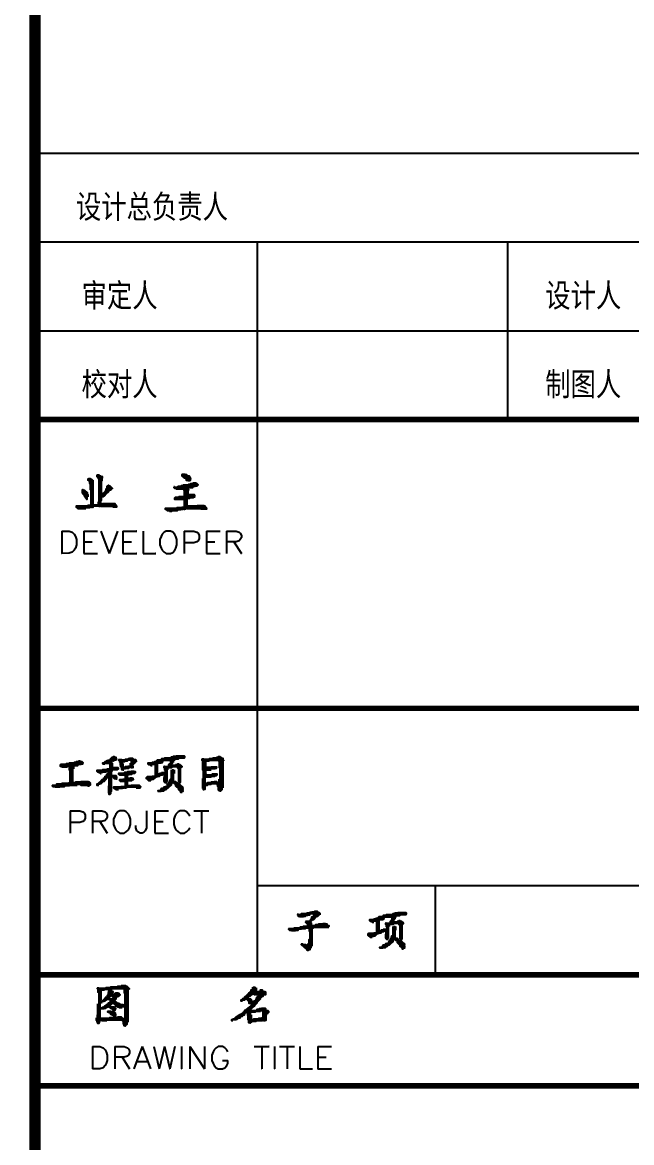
# Model space of a CAD drawing. Header units: inches. Extents: x -10386 to 73614, y -7144 to 52256.
# Drawn here: x 63501 to 68982, y 2945 to 13034 of the extents above; entities that cross this region are included whole.
import ezdxf

# ---------------------------------------------------------------- set-up
doc = ezdxf.new("R2010")
doc.units = ezdxf.units.IN
doc.header["$MEASUREMENT"] = 0
doc.layers.add('TITLE_BLOCK_A1$0$TITLE', color=7, linetype='Continuous')
doc.layers.add('Viewpoint', color=8, linetype='Continuous', plot=False)
doc.styles.add('TITLE_BLOCK_A1$0$CHINESE(TITLE)', font='sa-rs.shx', dxfattribs={"bigfont": 'sa-hz.shx'})

msp = doc.modelspace()

# ---------------------------------------------------------------- linework, layer by layer
at = {"layer": 'TITLE_BLOCK_A1$0$TITLE'}
for p, q in [((63614.1, 11856.5), (72114.1, 11856.5)), ((63614.1, 11856.5), (72114.1, 11856.5)), ((63614.1, 11056.5), (72114.1, 11056.5)), ((63614.1, 11056.5), (72114.1, 11056.5)), ((65614.1, 11056.5), (65614.1, 9456.5)), ((67864.1, 11056.5), (67864.1, 9456.5)), ((63614.1, 10256.5), (72114.1, 10256.5)), ((65614.1, 9456.5), (65614.1, 4456.5)), ((63854, 8451.7), (63853.9, 8252)), ((63854, 8451.7), (63920.1, 8451.9)), ((63920.1, 8451.9), (63949.1, 8442.1)), ((63949.1, 8442.1), (63967.8, 8423.4)), ((63967.8, 8423.4), (63977.1, 8404.3)), ((63977.1, 8404.3), (63986.7, 8375.9)), ((63986.7, 8375.9), (63987, 8327.9)), ((64053.7, 8451.6), (64053.6, 8251.9)), ((64053.7, 8451.6), (64177.2, 8451.7)), ((64177.2, 8451.7), (64176.6, 8451.7)), ((64205.9, 8451.9), (64282, 8252.1)), ((64357.6, 8451.6), (64282, 8252.1)), ((64405.6, 8451.9), (64529.2, 8452)), ((64405.6, 8451.9), (64405.6, 8251.6)), ((64529.2, 8452), (64528.5, 8451.9)), ((64586, 8451.8), (64585.9, 8251.5)), ((64747.8, 8403.8), (64738.1, 8375.4)), ((64738.1, 8375.4), (64738.3, 8328)), ((64757.2, 8423.4), (64747.8, 8403.8)), ((64776.6, 8442.1), (64757.2, 8423.4)), ((64795.6, 8451.5), (64776.6, 8442.1)), ((64795.6, 8451.5), (64795, 8451.4)), ((64833.7, 8452), (64795.6, 8451.5)), ((64852.7, 8442), (64833.7, 8452)), ((64871.4, 8423.2), (64852.7, 8442)), ((64880.7, 8404.2), (64871.4, 8423.2)), ((64890.3, 8375.8), (64880.7, 8404.2)), ((64890.6, 8327.7), (64890.3, 8375.8)), ((64957.3, 8451.5), (64957.2, 8251.8)), ((64957.3, 8451.5), (65042.8, 8451.6)), ((65042.8, 8451.6), (65071.1, 8441.9)), ((65071.1, 8441.9), (65080.8, 8432.8)), ((65080.8, 8432.8), (65090.1, 8413.8)), ((65090.4, 8385.1), (65081, 8366)), ((65090.1, 8413.8), (65090.4, 8385.1)), ((65157, 8451.4), (65156.9, 8251.7)), ((65157, 8451.4), (65280.5, 8451.5)), ((65280.5, 8451.5), (65279.9, 8451.4)), ((65337.3, 8451.3), (65337.2, 8251.7)), ((65337.3, 8451.3), (65423.4, 8451.5)), ((65423.4, 8451.5), (65451.8, 8441.8)), ((65461.3, 8375.3), (65451.6, 8365.6)), ((65451.8, 8441.8), (65461.4, 8432.7)), ((65470.7, 8394.3), (65461.3, 8375.3)), ((65461.4, 8432.7), (65470.8, 8413.7)), ((65470.8, 8413.7), (65470.7, 8394.3)), ((63967.8, 8280.5), (63949.1, 8261.2)), ((63977.2, 8299.5), (63967.8, 8280.5)), ((63987, 8327.9), (63977.2, 8299.5)), ((64053.5, 8356.8), (64129.6, 8356.6)), ((64129.6, 8356.6), (64129, 8356.6)), ((64405.4, 8356.4), (64481.6, 8356.3)), ((64481.6, 8356.3), (64481, 8356.2)), ((64738.3, 8328), (64747.9, 8299.6)), ((64747.9, 8299.6), (64757.2, 8280.5)), ((64757.2, 8280.5), (64776.6, 8261.2)), ((64852.7, 8261), (64871.4, 8280.3)), ((64871.4, 8280.3), (64880.8, 8299.3)), ((64880.8, 8299.3), (64890.6, 8327.7)), ((64957.4, 8347.2), (64956.7, 8347.2)), ((65042.9, 8346.8), (64957.4, 8347.2)), ((65071.3, 8356.4), (65042.9, 8346.8)), ((65081, 8366), (65071.3, 8356.4)), ((65156.8, 8356.5), (65232.9, 8356.4)), ((65232.9, 8356.4), (65232.3, 8356.4)), ((65337.7, 8356.5), (65337.1, 8356.5)), ((65423.2, 8356.7), (65337.7, 8356.5)), ((65403.9, 8356.7), (65470.8, 8251.4)), ((65451.6, 8365.6), (65423.2, 8356.7)), ((63853.9, 8252), (63853.3, 8252)), ((63853.9, 8252), (63853.3, 8252)), ((63920, 8252.2), (63853.9, 8252)), ((63949.1, 8261.2), (63920, 8252.2)), ((64053.6, 8251.9), (64053, 8251.9)), ((64053.6, 8251.9), (64177.2, 8252)), ((64177.2, 8252), (64176.5, 8252)), ((64282, 8252.1), (64281.4, 8252.1)), ((64282, 8252.1), (64281.4, 8252.1)), ((64405.6, 8251.6), (64404.9, 8251.5)), ((64405.6, 8251.6), (64529.1, 8251.6)), ((64529.1, 8251.6), (64528.5, 8251.6)), ((64585.9, 8251.5), (64700.1, 8251.9)), ((64700.1, 8251.9), (64699.5, 8251.9)), ((64776.6, 8261.2), (64795.6, 8251.8)), ((64795.6, 8251.8), (64833.6, 8251.7)), ((64833.6, 8251.7), (64852.7, 8261)), ((64957.2, 8251.8), (64956.6, 8251.7)), ((65156.9, 8251.7), (65156.3, 8251.7)), ((65156.9, 8251.7), (65280.4, 8251.8)), ((65280.4, 8251.8), (65279.8, 8251.8)), ((65337.2, 8251.7), (65336.6, 8251.6)), ((65470.8, 8251.4), (65470.2, 8251.4)), ((63931.2, 5933), (63931.2, 5733.1)), ((63931.2, 5933), (64016.8, 5933)), ((64016.8, 5933), (64045.4, 5923.5)), ((64045.4, 5923.5), (64055, 5914)), ((64055, 5914), (64064.4, 5894.9)), ((64064.4, 5866.3), (64055, 5847.3)), ((64064.4, 5894.9), (64064.4, 5866.3)), ((64131, 5933), (64216.6, 5933)), ((64131, 5933), (64131, 5733.1)), ((64216.6, 5933), (64245.2, 5923.5)), ((64245.2, 5923.5), (64254.6, 5914)), ((64254.6, 5856.9), (64245.2, 5847.3)), ((64254.6, 5914), (64264.2, 5894.9)), ((64264.2, 5875.9), (64254.6, 5856.9)), ((64264.2, 5894.9), (64264.2, 5875.9)), ((64330.8, 5885.4), (64321.2, 5856.9)), ((64321.2, 5856.9), (64321.2, 5809.3)), ((64340.2, 5904.4), (64330.8, 5885.4)), ((64359.3, 5923.5), (64340.2, 5904.4)), ((64378.3, 5933), (64359.3, 5923.5)), ((64378.3, 5933), (64378.1, 5933)), ((64416.4, 5933), (64378.3, 5933)), ((64435.4, 5923.5), (64416.4, 5933)), ((64454.4, 5904.4), (64435.4, 5923.5)), ((64463.9, 5885.4), (64454.4, 5904.4)), ((64473.4, 5856.9), (64463.9, 5885.4)), ((64473.4, 5809.3), (64473.4, 5856.9)), ((64616.1, 5933), (64616.1, 5780.7)), ((64692.2, 5933), (64815.9, 5933)), ((64692.2, 5933), (64692.2, 5733.1)), ((64815.9, 5933), (64815.7, 5933)), ((64872.9, 5885.4), (64863.5, 5856.9)), ((64863.5, 5856.9), (64863.5, 5809.3)), ((64882.5, 5904.4), (64872.9, 5885.4)), ((64901.5, 5923.5), (64882.5, 5904.4)), ((64920.5, 5933), (64901.5, 5923.5)), ((64958.5, 5933), (64920.5, 5933)), ((64977.5, 5923.5), (64958.5, 5933)), ((64996.5, 5904.4), (64977.5, 5923.5)), ((65006.1, 5885.4), (64996.5, 5904.4)), ((65044.1, 5933), (65177.3, 5933)), ((65110.7, 5933), (65110.7, 5733.1)), ((65177.3, 5933), (65177.2, 5933)), ((63931.2, 5828.3), (63931.1, 5828.3)), ((64016.8, 5828.3), (63931.2, 5828.3)), ((64045.4, 5837.8), (64016.8, 5828.3)), ((64055, 5847.3), (64045.4, 5837.8)), ((64131, 5837.8), (64130.9, 5837.8)), ((64216.6, 5837.8), (64131, 5837.8)), ((64197.6, 5837.8), (64264.2, 5733.1)), ((64245.2, 5847.3), (64216.6, 5837.8)), ((64321.2, 5809.3), (64330.8, 5780.7)), ((64330.8, 5780.7), (64340.2, 5761.5)), ((64340.2, 5761.5), (64359.3, 5742.5)), ((64435.4, 5742.5), (64454.4, 5761.5)), ((64454.4, 5761.5), (64463.9, 5780.7)), ((64463.9, 5780.7), (64473.4, 5809.3)), ((64521, 5799.7), (64520.9, 5799.7)), ((64521, 5780.7), (64521, 5799.7)), ((64530.5, 5752.1), (64521, 5780.7)), ((64540, 5742.5), (64530.5, 5752.1)), ((64606.6, 5752.1), (64597.1, 5742.5)), ((64616.1, 5780.7), (64606.6, 5752.1)), ((64692.2, 5837.8), (64768.3, 5837.8)), ((64768.3, 5837.8), (64768.1, 5837.8)), ((64863.5, 5809.3), (64872.9, 5780.7)), ((64872.9, 5780.7), (64882.5, 5761.5)), ((64882.5, 5761.5), (64901.5, 5742.5)), ((64977.5, 5742.5), (64996.5, 5761.5)), ((64996.5, 5761.5), (65006.1, 5780.7)), ((65006.1, 5780.7), (65006, 5780.7)), ((63931.2, 5733.1), (63931.1, 5733.1)), ((64131, 5733.1), (64130.9, 5733.1)), ((64264.2, 5733.1), (64264.1, 5733.1)), ((64359.3, 5742.5), (64378.3, 5733.1)), ((64378.3, 5733.1), (64416.4, 5733.1)), ((64416.4, 5733.1), (64435.4, 5742.5)), ((64559, 5733.1), (64540, 5742.5)), ((64578.1, 5733.1), (64559, 5733.1)), ((64597.1, 5742.5), (64578.1, 5733.1)), ((64692.2, 5733.1), (64692.1, 5733.1)), ((64692.2, 5733.1), (64815.9, 5733.1)), ((64815.9, 5733.1), (64815.7, 5733.1)), ((64901.5, 5742.5), (64920.5, 5733.1)), ((64920.5, 5733.1), (64958.5, 5733.1)), ((64958.5, 5733.1), (64977.5, 5742.5)), ((65110.7, 5733.1), (65110.6, 5733.1)), ((72114.1, 5256.5), (65614.1, 5256.5)), ((67214.1, 5256.5), (67214.1, 4456.5)), ((64131.8, 3809.9), (64198.5, 3809.9)), ((64131.8, 3809.9), (64131.8, 3609.7)), ((64198.5, 3809.9), (64226.6, 3799.9)), ((64226.6, 3799.9), (64245.9, 3781.2)), ((64245.9, 3781.2), (64255.3, 3761.9)), ((64255.3, 3761.9), (64264.7, 3733.2)), ((64264.7, 3733.2), (64264.7, 3685.8)), ((64331.4, 3809.9), (64416.8, 3809.9)), ((64331.4, 3809.9), (64331.4, 3609.7)), ((64416.8, 3809.9), (64445.5, 3799.9)), ((64445.5, 3799.9), (64454.9, 3790.6)), ((64454.9, 3733.2), (64445.5, 3723.8)), ((64454.9, 3790.6), (64464.9, 3771.2)), ((64464.9, 3752.5), (64454.9, 3733.2)), ((64464.9, 3771.2), (64464.9, 3752.5)), ((64578.4, 3809.9), (64502.9, 3609.7)), ((64578.4, 3809.9), (64654.5, 3609.7)), ((64683.2, 3809.9), (64730.6, 3609.7)), ((64778.6, 3809.9), (64730.6, 3609.7)), ((64778.6, 3809.9), (64826, 3609.7)), ((64873.4, 3809.9), (64826, 3609.7)), ((64930.8, 3809.9), (64930.8, 3609.7)), ((65006.9, 3809.9), (65139.8, 3609.7)), ((65006.9, 3809.9), (65006.9, 3609.7)), ((65139.8, 3809.9), (65139.8, 3609.7)), ((65215.8, 3761.9), (65206.5, 3733.2)), ((65206.5, 3733.2), (65206.5, 3685.8)), ((65225.2, 3781.2), (65215.8, 3761.9)), ((65244.5, 3799.9), (65225.2, 3781.2)), ((65263.3, 3809.9), (65244.5, 3799.9)), ((65301.3, 3809.9), (65263.3, 3809.9)), ((65320.6, 3799.9), (65301.3, 3809.9)), ((65339.3, 3781.2), (65320.6, 3799.9)), ((65349.3, 3761.9), (65339.3, 3781.2)), ((65587, 3809.9), (65719.8, 3809.9)), ((65653.7, 3809.9), (65653.7, 3609.7)), ((65719.8, 3809.9), (65719.2, 3809.9)), ((65767.9, 3809.9), (65767.9, 3609.7)), ((65815.3, 3809.9), (65948.1, 3809.9)), ((65882, 3809.9), (65882, 3609.7)), ((65948.1, 3809.9), (65947.5, 3809.9)), ((65996.1, 3809.9), (65996.1, 3609.7)), ((66157.7, 3809.9), (66281.2, 3809.9)), ((66157.7, 3809.9), (66157.7, 3609.7)), ((66281.2, 3809.9), (66280.6, 3809.9)), ((64245.9, 3638.4), (64226.6, 3619)), ((64255.3, 3657.1), (64245.9, 3638.4)), ((64264.7, 3685.8), (64255.3, 3657.1)), ((64331.4, 3714.5), (64330.8, 3714.5)), ((64416.8, 3714.5), (64331.4, 3714.5)), ((64398.1, 3714.5), (64464.9, 3609.7)), ((64445.5, 3723.8), (64416.8, 3714.5)), ((64531, 3676.4), (64626.4, 3676.4)), ((64626.4, 3676.4), (64625.8, 3676.4)), ((65206.5, 3685.8), (65215.8, 3657.1)), ((65215.8, 3657.1), (65225.2, 3638.4)), ((65225.2, 3638.4), (65244.5, 3619)), ((65301.3, 3685.8), (65349.3, 3685.8)), ((65320.6, 3619), (65339.3, 3638.4)), ((65339.3, 3638.4), (65349.3, 3657.1)), ((65349.3, 3685.8), (65348.7, 3685.8)), ((65349.3, 3685.8), (65348.7, 3685.8)), ((65349.3, 3657.1), (65349.3, 3685.8)), ((66157.7, 3714.5), (66233.8, 3714.5)), ((66233.8, 3714.5), (66233.2, 3714.5)), ((64131.8, 3609.7), (64131.2, 3609.7)), ((64131.8, 3609.7), (64131.2, 3609.7)), ((64198.5, 3609.7), (64131.8, 3609.7)), ((64226.6, 3619), (64198.5, 3609.7)), ((64331.4, 3609.7), (64330.8, 3609.7)), ((64464.9, 3609.7), (64464.3, 3609.7)), ((64502.9, 3609.7), (64502.3, 3609.7)), ((64654.5, 3609.7), (64653.9, 3609.7)), ((64730.6, 3609.7), (64730, 3609.7)), ((64730.6, 3609.7), (64730, 3609.7)), ((64826, 3609.7), (64825.4, 3609.7)), ((64826, 3609.7), (64825.4, 3609.7)), ((64930.8, 3609.7), (64930.2, 3609.7)), ((65006.9, 3609.7), (65006.3, 3609.7)), ((65139.8, 3609.7), (65139.1, 3609.7)), ((65139.8, 3609.7), (65139.1, 3609.7)), ((65244.5, 3619), (65263.3, 3609.7)), ((65263.3, 3609.7), (65301.3, 3609.7)), ((65301.3, 3609.7), (65320.6, 3619)), ((65653.7, 3609.7), (65653.1, 3609.7)), ((65767.9, 3609.7), (65767.2, 3609.7)), ((65882, 3609.7), (65881.4, 3609.7)), ((65996.1, 3609.7), (66110.3, 3609.7)), ((66110.3, 3609.7), (66109.7, 3609.7)), ((66157.7, 3609.7), (66157.1, 3609.7)), ((66157.7, 3609.7), (66281.2, 3609.7)), ((66281.2, 3609.7), (66280.6, 3609.7))]:
    msp.add_line(p, q, dxfattribs=at)
for points, const_width in [([(63614.1, 50656.5), (63614.1, -5543.5)], 100), ([(63614.1, 9456.5), (72114.1, 9456.5)], 50), ([(63614.1, 9456.5), (72114.1, 9456.5)], 50), ([(63614.1, 9456.5), (72114.1, 9456.5)], 50), ([(63614.1, 9456.5), (72114.1, 9456.5)], 50), ([(72114.1, 6856.5), (63614.1, 6856.5)], 50), ([(63614.1, 4456.5), (72114.1, 4456.5)], 50), ([(63614.1, 3456.5), (72114.1, 3456.5)], 50)]:
    msp.add_lwpolyline(points, dxfattribs=dict(at, const_width=const_width))
for points in [[(64090.8, 8925.2), (64090.8, 8912.1), (64097.3, 8905.5), (64097.3, 8925.2), (64103.9, 8925.2), (64103.9, 8885.8), (64110.4, 8879.2), (64110.4, 8925.2), (64110.4, 8826.7), (64117, 8820.2), (64117, 8918.6), (64117, 8820.2), (64117, 8721.7), (64117, 8669.2), (64123.6, 8669.2), (64123.6, 8767.7), (64123.6, 8866.1), (64123.6, 8918.6), (64130.1, 8912.1), (64130.1, 8813.6), (64130.1, 8715.2), (64130.1, 8669.2), (64136.7, 8669.2), (64136.7, 8767.7), (64136.7, 8866.1), (64136.7, 8912.1)], [(64169.5, 8958), (64169.5, 8944.9), (64176.1, 8938.3), (64176.1, 8958), (64182.6, 8958), (64182.6, 8925.2), (64189.2, 8918.6), (64189.2, 8958), (64189.2, 8859.6), (64189.2, 8761.1), (64189.2, 8675.8), (64195.8, 8675.8), (64195.8, 8774.2), (64195.8, 8872.7), (64195.8, 8951.4), (64202.3, 8951.4), (64202.3, 8853), (64202.3, 8754.6), (64202.3, 8675.8), (64208.9, 8675.8), (64307.3, 8675.8), (64346.7, 8675.8), (64346.7, 8669.2), (64313.9, 8669.2)], [(64208.9, 8951.4), (64208.9, 8853), (64208.9, 8754.6), (64208.9, 8728.3), (64208.9, 8754.6), (64215.4, 8754.6)], [(64215.4, 8951.4), (64215.4, 8905.5), (64215.4, 8931.7), (64222, 8931.7), (64222, 8944.9)], [(65033.6, 8885.8), (65059.9, 8885.8), (65066.4, 8879.2), (65073, 8879.2), (65013.9, 8879.2), (65007.4, 8872.7), (64994.2, 8872.7), (65079.5, 8872.7), (65079.5, 8866.1), (64981.1, 8866.1), (64948.3, 8866.1), (64941.7, 8859.6), (64928.6, 8859.6), (65027, 8859.6), (65073, 8859.6), (65053.3, 8859.6), (65053.3, 8853), (64954.9, 8853), (64902.4, 8853), (64895.8, 8846.4), (64863, 8846.4), (64961.4, 8846.4), (65033.6, 8846.4), (64981.1, 8846.4), (64981.1, 8839.9), (64882.7, 8839.9), (64869.5, 8839.9), (64882.7, 8839.9), (64882.7, 8833.3), (64981.1, 8833.3), (64987.7, 8833.3), (64994.2, 8826.7), (64994.2, 8820.2), (64987.7, 8813.6), (64987.7, 8826.7), (64987.7, 8748), (64994.2, 8748), (65007.4, 8748), (65000.8, 8754.6), (64994.2, 8754.6), (65040.2, 8754.6), (65033.6, 8761.1), (65053.3, 8761.1), (64954.9, 8761.1), (64908.9, 8761.1), (64902.4, 8754.6), (64876.1, 8754.6), (64974.5, 8754.6), (64981.1, 8754.6), (64981.1, 8748), (64882.7, 8748), (64869.5, 8748), (64869.5, 8741.4), (64968, 8741.4), (64981.1, 8741.4), (64981.1, 8734.9), (64981.1, 8656.1), (64987.7, 8656.1), (65086.1, 8656.1), (65158.3, 8656.1), (65158.3, 8649.6), (65105.8, 8649.6)], [(64935.2, 8964.6), (64961.4, 8964.6), (64968, 8958), (64981.1, 8958), (64935.2, 8958), (64935.2, 8951.4), (65000.8, 8951.4), (65007.4, 8944.9), (64948.3, 8944.9), (64948.3, 8938.3), (65007.4, 8938.3), (65013.9, 8931.7), (64954.9, 8931.7), (64968, 8931.7), (64968, 8925.2), (65013.9, 8925.2), (65013.9, 8918.6), (64974.5, 8918.6), (64974.5, 8912.1), (65013.9, 8912.1), (65007.4, 8905.5), (64987.7, 8905.5)], [(64038.3, 8826.7), (64038.3, 8800.5), (64044.8, 8793.9), (64044.8, 8787.4), (64044.8, 8826.7), (64051.4, 8820.2), (64051.4, 8780.8), (64057.9, 8774.2), (64057.9, 8767.7), (64057.9, 8820.2), (64064.5, 8813.6), (64064.5, 8754.6), (64071.1, 8748), (64071.1, 8807.1), (64077.6, 8807.1), (64077.6, 8741.4), (64084.2, 8741.4), (64084.2, 8800.5), (64084.2, 8780.8), (64090.8, 8780.8), (64090.8, 8761.1)], [(64222, 8780.8), (64222, 8761.1), (64215.4, 8761.1), (64215.4, 8774.2)], [(64248.3, 8820.2), (64248.3, 8780.8), (64241.7, 8774.2), (64241.7, 8807.1), (64235.1, 8800.5), (64228.6, 8793.9), (64228.6, 8761.1), (64235.1, 8767.7), (64235.1, 8793.9)], [(64261.4, 8859.6), (64261.4, 8793.9), (64254.8, 8787.4), (64254.8, 8833.3), (64248.3, 8826.7)], [(64267.9, 8866.1), (64267.9, 8800.5), (64274.5, 8807.1), (64274.5, 8866.1), (64281.1, 8859.6), (64281.1, 8813.6), (64287.6, 8820.2), (64287.6, 8859.6), (64294.2, 8853), (64294.2, 8820.2), (64300.8, 8826.7), (64300.8, 8846.4), (64307.3, 8839.9), (64307.3, 8833.3)], [(64863, 8853), (64869.5, 8853)], [(64948.3, 8826.7), (64954.9, 8826.7), (64954.9, 8728.3), (64954.9, 8649.6), (64961.4, 8649.6), (64961.4, 8748), (64961.4, 8826.7), (64968, 8826.7), (64968, 8728.3), (64968, 8649.6), (64974.5, 8656.1), (64974.5, 8754.6), (64974.5, 8826.7), (64981.1, 8826.7), (64981.1, 8767.7)], [(64994.2, 8780.8), (65046.7, 8780.8), (65053.3, 8774.2), (64994.2, 8774.2), (64994.2, 8767.7), (65053.3, 8767.7)], [(64182.6, 8715.2), (64182.6, 8675.8), (64176.1, 8675.8), (64077.6, 8675.8), (63985.8, 8675.8), (63985.8, 8669.2), (64084.2, 8669.2), (64110.4, 8669.2), (64103.9, 8662.7), (64005.4, 8662.7), (63992.3, 8662.7), (63998.9, 8656.1), (64071.1, 8656.1)], [(64222, 8702.1), (64320.4, 8702.1), (64333.6, 8702.1), (64333.6, 8695.5), (64235.1, 8695.5), (64208.9, 8695.5), (64208.9, 8688.9), (64307.3, 8688.9), (64340.1, 8688.9), (64346.7, 8682.4), (64248.3, 8682.4), (64149.8, 8682.4), (64090.8, 8682.4), (64143.3, 8682.4), (64143.3, 8688.9), (64176.1, 8688.9)], [(65073, 8682.4), (65132, 8682.4), (65138.6, 8675.8), (65145.2, 8675.8), (65046.7, 8675.8), (64987.7, 8675.8), (64987.7, 8669.2), (65086.1, 8669.2), (65151.7, 8669.2), (65158.3, 8662.7), (65059.9, 8662.7), (64961.4, 8662.7), (64889.2, 8662.7), (64882.7, 8656.1), (64948.3, 8656.1), (64849.9, 8656.1), (64784.2, 8656.1), (64784.2, 8649.6), (64882.7, 8649.6), (64948.3, 8649.6), (64922, 8649.6), (64922, 8643), (64823.6, 8643), (64797.4, 8643), (64803.9, 8636.4), (64895.8, 8636.4), (64843.3, 8636.4), (64843.3, 8629.9), (64823.6, 8629.9)], [(64935.2, 8669.2), (64948.3, 8669.2)], [(64005.3, 6382.1), (64018.4, 6382.1), (64025, 6375.6), (64038.1, 6375.6), (63985.6, 6375.6), (63979.1, 6369), (63965.9, 6369), (64044.7, 6369), (64044.7, 6362.4), (63946.2, 6362.4), (63920, 6362.4), (63913.4, 6355.9), (63893.7, 6355.9), (63992.2, 6355.9), (64044.7, 6355.9), (64025, 6355.9), (64025, 6349.3), (63926.6, 6349.3), (63847.8, 6349.3), (63841.2, 6342.8), (63939.7, 6342.8), (63998.7, 6342.8), (63946.2, 6342.8), (63946.2, 6336.2), (63847.8, 6336.2), (63841.2, 6336.2), (63854.4, 6336.2), (63854.4, 6329.6), (63906.9, 6329.6)], [(64267.8, 6388.7), (64287.5, 6388.7), (64287.5, 6382.1), (64261.2, 6382.1), (64254.7, 6375.6), (64241.6, 6375.6), (64287.5, 6375.6), (64287.5, 6369), (64235, 6369), (64228.4, 6362.4), (64221.9, 6362.4), (64307.2, 6362.4), (64307.2, 6355.9), (64307.2, 6296.8), (64313.7, 6296.8)], [(64221.9, 6355.9), (64241.6, 6355.9)], [(64280.9, 6355.9), (64287.5, 6355.9), (64287.5, 6257.4), (64287.5, 6159), (64287.5, 6080.3), (64280.9, 6080.3), (64280.9, 6178.7), (64280.9, 6237.8), (64274.4, 6244.3)], [(64307.2, 6414.9), (64300.6, 6408.4), (64300.6, 6106.5), (64294.1, 6099.9), (64294.1, 6086.8), (64294.1, 6401.8), (64287.5, 6395.3)], [(64294.1, 6355.9), (64300.6, 6355.9)], [(64307.2, 6408.4), (64307.2, 6382.1)], [(64313.7, 6421.5), (64313.7, 6382.1), (64320.3, 6382.1), (64320.3, 6421.5), (64326.9, 6421.5), (64326.9, 6388.7), (64333.4, 6388.7), (64333.4, 6414.9), (64340, 6414.9), (64340, 6388.7), (64346.6, 6395.3), (64346.6, 6408.4)], [(64464.7, 6408.4), (64490.9, 6408.4), (64497.5, 6401.8), (64451.6, 6401.8), (64445, 6395.3), (64425.3, 6395.3), (64517.2, 6395.3), (64523.7, 6388.7), (64425.3, 6388.7), (64366.2, 6388.7), (64372.8, 6382.1), (64445, 6382.1), (64418.7, 6382.1), (64418.7, 6375.6), (64372.8, 6375.6), (64379.4, 6369), (64379.4, 6349.3), (64385.9, 6342.8), (64385.9, 6329.6), (64385.9, 6395.3), (64392.5, 6395.3), (64392.5, 6309.9), (64399.1, 6303.4), (64399.1, 6369), (64399.1, 6355.9), (64405.6, 6355.9), (64405.6, 6303.4), (64412.2, 6303.4)], [(64366.2, 6395.3), (64379.4, 6395.3)], [(64471.2, 6362.4), (64471.2, 6323.1), (64464.7, 6323.1), (64412.2, 6323.1), (64412.2, 6316.5), (64458.1, 6316.5), (64425.3, 6316.5), (64425.3, 6309.9), (64412.2, 6309.9)], [(64477.8, 6382.1), (64477.8, 6323.1), (64484.4, 6323.1), (64484.4, 6382.1), (64490.9, 6382.1), (64490.9, 6323.1), (64497.5, 6323.1), (64497.5, 6336.2)], [(64497.5, 6382.1), (64497.5, 6349.3), (64504.1, 6355.9), (64504.1, 6382.1), (64510.6, 6382.1), (64510.6, 6362.4), (64517.2, 6369), (64517.2, 6382.1), (64523.7, 6382.1), (64523.7, 6375.6)], [(64720.6, 6382.1), (64760, 6382.1), (64760, 6375.6), (64687.8, 6375.6), (64681.2, 6369), (64668.1, 6369), (64760, 6369), (64746.9, 6369), (64746.9, 6362.4), (64648.4, 6362.4), (64628.7, 6362.4), (64628.7, 6355.9), (64694.4, 6355.9), (64694.4, 6349.3), (64635.3, 6349.3), (64655, 6349.3), (64655, 6342.8), (64668.1, 6342.8)], [(64700.9, 6382.1), (64700.9, 6283.7), (64700.9, 6237.8), (64707.5, 6237.8), (64707.5, 6336.2), (64707.5, 6382.1), (64714.1, 6382.1), (64714.1, 6283.7), (64714.1, 6237.8), (64720.6, 6244.3), (64733.7, 6244.3), (64727.2, 6250.9), (64720.6, 6250.9), (64740.3, 6250.9), (64733.7, 6257.4), (64720.6, 6257.4), (64760, 6257.4), (64753.4, 6264), (64773.1, 6264), (64694.4, 6264), (64694.4, 6257.4)], [(64884.7, 6428.1), (64956.9, 6428.1), (64963.4, 6421.5), (64865, 6421.5), (64858.4, 6421.5), (64851.9, 6414.9), (64838.7, 6414.9), (64937.2, 6414.9), (64963.4, 6414.9), (64956.9, 6408.4), (64858.4, 6408.4), (64779.7, 6408.4), (64773.1, 6401.8), (64753.4, 6401.8), (64851.9, 6401.8), (64904.4, 6401.8), (64865, 6401.8), (64865, 6395.3), (64766.6, 6395.3), (64753.4, 6395.3), (64746.9, 6388.7), (64714.1, 6388.7), (64812.5, 6388.7), (64865, 6388.7), (64865, 6382.1)], [(64825.6, 6362.4), (64825.6, 6323.1), (64819.1, 6323.1), (64819.1, 6349.3), (64819.1, 6336.2), (64812.5, 6336.2), (64812.5, 6323.1), (64805.9, 6323.1)], [(64832.2, 6382.1), (64832.2, 6323.1), (64838.7, 6323.1), (64838.7, 6382.1), (64845.3, 6382.1), (64845.3, 6355.9), (64851.9, 6362.4), (64851.9, 6382.1), (64858.4, 6382.1), (64858.4, 6369)], [(64891.2, 6355.9), (64891.2, 6329.6), (64897.8, 6323.1), (64897.8, 6316.5), (64897.8, 6355.9), (64904.4, 6355.9), (64904.4, 6257.4), (64904.4, 6198.4), (64910.9, 6191.8), (64910.9, 6290.3), (64910.9, 6349.3), (64917.5, 6349.3), (64917.5, 6250.9), (64917.5, 6191.8), (64924.1, 6191.8), (64924.1, 6290.3), (64924.1, 6342.8), (64930.6, 6342.8), (64930.6, 6323.1), (64937.2, 6329.6), (64937.2, 6336.2)], [(65245.6, 6414.9), (65252.2, 6414.9), (65252.2, 6408.4), (65212.8, 6408.4), (65206.2, 6401.8), (65180, 6401.8), (65252.2, 6401.8), (65252.2, 6395.3), (65153.7, 6395.3), (65114.4, 6395.3), (65114.4, 6388.7), (65212.8, 6388.7), (65311.2, 6388.7), (65311.2, 6382.1)], [(65114.4, 6401.8), (65134.1, 6401.8)], [(65120.9, 6382.1), (65120.9, 6303.4), (65127.5, 6296.8), (65127.5, 6382.1), (65127.5, 6283.7), (65127.5, 6185.3), (65127.5, 6126.2), (65134.1, 6126.2), (65134.1, 6224.6), (65134.1, 6323.1), (65134.1, 6382.1), (65140.6, 6382.1), (65140.6, 6283.7), (65140.6, 6185.3), (65140.6, 6126.2), (65140.6, 6165.6), (65147.2, 6165.6), (65166.9, 6165.6), (65160.3, 6172.1), (65147.2, 6172.1), (65199.7, 6172.1), (65193.1, 6178.7), (65147.2, 6178.7), (65245.6, 6178.7), (65271.9, 6178.7), (65271.9, 6172.1), (65271.9, 6113.1), (65265.3, 6119.6), (65265.3, 6185.3), (65271.9, 6191.8), (65271.9, 6185.3), (65271.9, 6218.1)], [(65147.2, 6382.1), (65147.2, 6283.7), (65147.2, 6237.8), (65153.7, 6237.8), (65199.7, 6237.8), (65193.1, 6244.3), (65153.7, 6244.3), (65232.5, 6244.3), (65225.9, 6250.9), (65245.6, 6250.9), (65153.7, 6250.9), (65160.3, 6257.4), (65153.7, 6257.4), (65252.2, 6257.4), (65245.6, 6264), (65252.2, 6264), (65206.2, 6264)], [(65153.7, 6382.1), (65180, 6382.1), (65153.7, 6382.1), (65153.7, 6375.6)], [(65258.7, 6421.5), (65258.7, 6388.7), (65265.3, 6382.1), (65265.3, 6421.5), (65271.9, 6421.5), (65271.9, 6323.1), (65278.4, 6316.5), (65278.4, 6414.9), (65278.4, 6421.5), (65278.4, 6113.1), (65285, 6113.1), (65285, 6414.9), (65291.6, 6408.4), (65291.6, 6309.9), (65291.6, 6211.5), (65291.6, 6119.6), (65298.1, 6126.2), (65298.1, 6224.6), (65298.1, 6323.1), (65298.1, 6408.4), (65304.7, 6408.4), (65304.7, 6309.9), (65304.7, 6211.5), (65304.7, 6139.3)], [(63920, 6329.6), (63920, 6303.4), (63926.6, 6296.8), (63926.6, 6329.6), (63926.6, 6231.2), (63926.6, 6165.6), (63933.1, 6165.6), (63933.1, 6264), (63933.1, 6329.6), (63939.7, 6329.6), (63939.7, 6231.2), (63939.7, 6165.6), (63946.2, 6165.6), (63946.2, 6264), (63946.2, 6329.6), (63952.8, 6329.6), (63952.8, 6231.2), (63952.8, 6198.4)], [(63959.4, 6329.6), (63959.4, 6309.9)], [(64320.3, 6323.1), (64359.7, 6323.1), (64366.2, 6316.5), (64313.7, 6316.5), (64313.7, 6309.9), (64366.2, 6309.9), (64353.1, 6309.9), (64353.1, 6303.4), (64254.7, 6303.4), (64221.9, 6303.4), (64215.3, 6296.8), (64169.4, 6296.8), (64267.8, 6296.8), (64280.9, 6296.8), (64280.9, 6290.3), (64182.5, 6290.3), (64169.4, 6290.3), (64175.9, 6283.7), (64254.7, 6283.7), (64221.9, 6283.7), (64221.9, 6277.1), (64189.1, 6277.1), (64202.2, 6277.1), (64202.2, 6270.6), (64208.7, 6270.6)], [(64267.8, 6277.1), (64267.8, 6231.2), (64261.2, 6231.2), (64261.2, 6264), (64254.7, 6257.4)], [(64261.2, 6309.9), (64280.9, 6309.9)], [(64274.4, 6283.7), (64274.4, 6250.9), (64280.9, 6257.4), (64280.9, 6283.7)], [(64477.8, 6290.3), (64504.1, 6290.3), (64510.6, 6283.7), (64517.2, 6283.7), (64445, 6283.7), (64438.4, 6277.1), (64418.7, 6277.1), (64517.2, 6277.1), (64510.6, 6270.6), (64412.2, 6270.6), (64366.2, 6270.6), (64366.2, 6264), (64464.7, 6264), (64484.4, 6264), (64458.1, 6264), (64458.1, 6257.4), (64372.8, 6257.4), (64425.3, 6257.4), (64425.3, 6250.9), (64425.3, 6152.4), (64425.3, 6139.3), (64431.9, 6139.3), (64431.9, 6237.8), (64431.9, 6250.9), (64438.4, 6250.9), (64438.4, 6152.4), (64438.4, 6139.3), (64445, 6145.9), (64445, 6244.3), (64445, 6250.9), (64451.6, 6250.9)], [(64464.7, 6342.8), (64464.7, 6329.6), (64458.1, 6329.6), (64425.3, 6329.6), (64451.6, 6329.6), (64451.6, 6336.2), (64458.1, 6336.2)], [(64694.4, 6329.6), (64694.4, 6231.2), (64687.8, 6224.6), (64615.6, 6224.6), (64622.2, 6218.1), (64681.2, 6218.1), (64661.6, 6218.1), (64661.6, 6211.5), (64628.7, 6211.5), (64635.3, 6204.9), (64655, 6204.9)], [(64687.8, 6342.8), (64694.4, 6342.8), (64694.4, 6336.2)], [(64753.4, 6277.1), (64773.1, 6277.1), (64773.1, 6270.6), (64733.7, 6270.6)], [(64878.1, 6349.3), (64884.7, 6349.3), (64884.7, 6342.8), (64845.3, 6342.8), (64845.3, 6336.2), (64884.7, 6336.2), (64884.7, 6329.6), (64786.2, 6329.6), (64773.1, 6329.6), (64773.1, 6323.1), (64845.3, 6323.1), (64799.4, 6323.1), (64799.4, 6316.5), (64799.4, 6218.1), (64799.4, 6198.4), (64792.8, 6191.8), (64792.8, 6185.3), (64792.8, 6283.7), (64792.8, 6316.5), (64786.2, 6316.5)], [(64773.1, 6336.2), (64779.7, 6336.2)], [(64779.7, 6316.5), (64779.7, 6303.4), (64786.2, 6296.8), (64786.2, 6309.9), (64786.2, 6211.5), (64786.2, 6185.3), (64779.7, 6191.8), (64779.7, 6257.4), (64779.7, 6231.2), (64773.1, 6231.2), (64773.1, 6198.4)], [(64838.7, 6303.4), (64838.7, 6204.9), (64838.7, 6165.6), (64832.2, 6159), (64832.2, 6218.1), (64832.2, 6204.9), (64825.6, 6204.9), (64825.6, 6152.4), (64819.1, 6145.9), (64819.1, 6191.8), (64819.1, 6178.7), (64812.5, 6178.7), (64812.5, 6139.3), (64805.9, 6132.8), (64805.9, 6172.1), (64799.4, 6165.6)], [(64805.9, 6309.9), (64805.9, 6303.4)], [(64845.3, 6303.4), (64845.3, 6204.9), (64845.3, 6178.7), (64845.3, 6198.4), (64851.9, 6198.4), (64851.9, 6296.8), (64851.9, 6303.4), (64858.4, 6303.4), (64858.4, 6204.9), (64858.4, 6185.3), (64865, 6178.7), (64910.9, 6178.7), (64917.5, 6172.1), (64878.1, 6172.1), (64878.1, 6165.6), (64924.1, 6165.6), (64930.6, 6159), (64878.1, 6159), (64884.7, 6152.4), (64937.2, 6152.4), (64943.7, 6145.9), (64891.2, 6145.9), (64897.8, 6139.3), (64943.7, 6139.3), (64943.7, 6132.8), (64904.4, 6132.8), (64904.4, 6126.2), (64943.7, 6126.2), (64943.7, 6119.6), (64910.9, 6119.6), (64917.5, 6113.1), (64943.7, 6113.1), (64943.7, 6106.5), (64924.1, 6106.5), (64924.1, 6099.9), (64937.2, 6099.9)], [(64865, 6303.4), (64865, 6270.6)], [(65199.7, 6329.6), (65245.6, 6329.6), (65245.6, 6323.1), (65153.7, 6323.1), (65153.7, 6316.5), (65245.6, 6316.5), (65232.5, 6316.5), (65232.5, 6309.9), (65153.7, 6309.9), (65153.7, 6303.4), (65199.7, 6303.4)], [(63920, 6191.8), (63920, 6159), (63913.4, 6159), (63815, 6159), (63769.1, 6159), (63775.6, 6152.4), (63874.1, 6152.4), (63880.6, 6152.4), (63834.7, 6152.4), (63834.7, 6145.9), (63795.3, 6145.9)], [(63769.1, 6165.6), (63867.5, 6165.6), (63965.9, 6165.6), (63992.2, 6165.6)], [(64025, 6198.4), (64090.6, 6198.4), (64097.2, 6191.8), (64103.7, 6191.8), (64005.3, 6191.8), (63979.1, 6191.8), (63972.5, 6185.3), (63952.8, 6185.3), (64051.2, 6185.3), (64110.3, 6185.3), (64110.3, 6178.7), (64011.9, 6178.7), (63913.4, 6178.7), (63854.4, 6178.7), (63847.8, 6172.1), (63808.4, 6172.1), (64110.3, 6172.1), (64110.3, 6165.6), (64025, 6165.6), (64090.6, 6165.6), (64090.6, 6159), (64103.7, 6159)], [(64221.9, 6218.1), (64228.4, 6218.1), (64228.4, 6211.5), (64215.3, 6211.5), (64208.7, 6204.9), (64228.4, 6204.9), (64228.4, 6198.4), (64202.2, 6198.4), (64195.6, 6191.8), (64221.9, 6191.8), (64215.3, 6185.3), (64189.1, 6185.3), (64182.5, 6178.7), (64208.7, 6178.7), (64195.6, 6178.7), (64195.6, 6172.1), (64169.4, 6172.1), (64169.4, 6165.6), (64189.1, 6165.6)], [(64241.6, 6244.3), (64241.6, 6204.9), (64235, 6198.4), (64235, 6231.2), (64228.4, 6224.6)], [(64248.1, 6250.9), (64248.1, 6211.5), (64254.7, 6218.1), (64254.7, 6250.9)], [(64274.4, 6159), (64274.4, 6093.4)], [(64307.2, 6250.9), (64340, 6250.9), (64346.6, 6244.3), (64307.2, 6244.3), (64313.7, 6237.8), (64346.6, 6237.8), (64346.6, 6231.2), (64320.3, 6231.2), (64326.9, 6224.6), (64346.6, 6224.6), (64346.6, 6218.1), (64340, 6218.1)], [(64477.8, 6165.6), (64550, 6165.6), (64556.6, 6159), (64458.1, 6159), (64451.6, 6159), (64451.6, 6152.4), (64550, 6152.4), (64563.1, 6152.4), (64563.1, 6145.9), (64464.7, 6145.9), (64366.2, 6145.9), (64320.3, 6145.9), (64320.3, 6139.3), (64418.7, 6139.3), (64399.1, 6139.3), (64399.1, 6132.8), (64326.9, 6132.8), (64340, 6132.8), (64340, 6126.2), (64366.2, 6126.2)], [(64471.2, 6231.2), (64484.4, 6231.2), (64490.9, 6224.6), (64497.5, 6224.6), (64451.6, 6224.6), (64451.6, 6218.1), (64497.5, 6218.1), (64497.5, 6211.5), (64399.1, 6211.5), (64372.8, 6211.5), (64372.8, 6204.9), (64471.2, 6204.9), (64484.4, 6204.9), (64418.7, 6204.9), (64418.7, 6198.4), (64379.4, 6198.4)], [(64405.6, 6218.1), (64418.7, 6218.1)], [(64668.1, 6244.3), (64674.7, 6244.3), (64674.7, 6237.8), (64622.2, 6237.8), (64615.6, 6231.2), (64674.7, 6231.2)], [(64681.2, 6250.9), (64681.2, 6231.2), (64687.8, 6231.2), (64687.8, 6250.9)], [(64865, 6198.4), (64878.1, 6198.4), (64884.7, 6191.8), (64865, 6191.8), (64865, 6185.3), (64897.8, 6185.3)], [(65120.9, 6224.6), (65120.9, 6132.8)], [(65225.9, 6198.4), (65245.6, 6198.4), (65252.2, 6191.8), (65199.7, 6191.8), (65193.1, 6185.3), (65166.9, 6185.3), (65258.7, 6185.3)], [(65245.6, 6172.1), (65258.7, 6172.1), (65258.7, 6165.6), (65258.7, 6152.4), (65258.7, 6165.6), (65252.2, 6165.6)], [(64385.9, 6152.4), (64418.7, 6152.4)], [(64523.7, 6139.3), (64563.1, 6139.3)], [(64786.2, 6152.4), (64799.4, 6152.4), (64799.4, 6145.9), (64773.1, 6145.9), (64773.1, 6139.3), (64799.4, 6139.3), (64799.4, 6132.8), (64753.4, 6132.8), (64746.9, 6126.2), (64792.8, 6126.2), (64779.7, 6126.2), (64779.7, 6119.6), (64740.3, 6119.6), (64733.7, 6113.1), (64720.6, 6113.1), (64773.1, 6113.1), (64746.9, 6113.1), (64746.9, 6106.5), (64720.6, 6106.5)], [(66105.8, 5023.6), (66112.4, 5023.6), (66112.4, 5017.1), (66086.1, 5017.1), (66079.5, 5010.5), (66059.9, 5010.5), (66112.4, 5010.5), (66112.4, 5004), (66013.9, 5004), (66007.4, 5004), (66000.8, 4997.4), (65974.5, 4997.4), (66073, 4997.4), (66086.1, 4997.4), (66066.4, 4997.4), (66066.4, 4990.8), (65981.1, 4990.8), (65981.1, 4984.3), (66046.7, 4984.3), (66027, 4984.3), (66027, 4977.7), (65994.2, 4977.7)], [(65974.5, 5004), (65981.1, 5004)], [(66086.1, 4944.9), (66086.1, 4846.5), (66086.1, 4748), (66086.1, 4682.4), (66079.5, 4682.4), (66079.5, 4774.3), (66079.5, 4734.9), (66073, 4734.9), (66073, 4675.8), (66066.4, 4675.8), (66066.4, 4728.3), (66059.9, 4721.8)], [(66112.4, 4984.3), (66112.4, 4958), (66105.8, 4951.5), (66105.8, 4944.9), (66105.8, 4977.7), (66105.8, 4964.6), (66099.2, 4964.6), (66099.2, 4938.3), (66092.7, 4931.8), (66092.7, 4951.5), (66092.7, 4853), (66092.7, 4754.6), (66092.7, 4695.5), (66099.2, 4702.1), (66099.2, 4800.5), (66099.2, 4899), (66099.2, 4925.2), (66099.2, 4899), (66105.8, 4899), (66105.8, 4800.5), (66105.8, 4715.2)], [(66118.9, 5030.2), (66118.9, 4951.5), (66112.4, 4951.5)], [(66125.5, 5030.2), (66125.5, 4964.6), (66132, 4964.6), (66132, 5030.2), (66138.6, 5030.2), (66138.6, 4971.1), (66145.2, 4977.7), (66145.2, 5030.2), (66151.7, 5030.2), (66151.7, 4984.3), (66158.3, 4984.3), (66158.3, 5023.6), (66164.9, 5017.1), (66164.9, 4990.8), (66171.4, 4997.4), (66171.4, 5017.1), (66178, 5010.5), (66178, 4997.4)], [(66714.4, 4971.1), (66753.8, 4971.1), (66753.8, 4964.6), (66681.6, 4964.6), (66675, 4958), (66661.9, 4958), (66753.8, 4958), (66740.6, 4958), (66740.6, 4951.5), (66642.2, 4951.5), (66622.5, 4951.5), (66622.5, 4944.9), (66688.1, 4944.9), (66688.1, 4938.3), (66629.1, 4938.3), (66648.8, 4938.3), (66648.8, 4931.8), (66661.9, 4931.8)], [(66694.7, 4971.1), (66694.7, 4872.7), (66694.7, 4826.8), (66701.3, 4826.8), (66701.3, 4925.2), (66701.3, 4971.1), (66707.8, 4971.1), (66707.8, 4872.7), (66707.8, 4826.8), (66714.4, 4833.3), (66727.5, 4833.3), (66720.9, 4839.9), (66714.4, 4839.9), (66734.1, 4839.9), (66727.5, 4846.5), (66714.4, 4846.5), (66753.8, 4846.5), (66747.2, 4853), (66766.9, 4853), (66688.1, 4853), (66688.1, 4846.5)], [(66878.4, 5017.1), (66950.6, 5017.1), (66957.2, 5010.5), (66858.8, 5010.5), (66852.2, 5010.5), (66845.6, 5004), (66832.5, 5004), (66930.9, 5004), (66957.2, 5004), (66950.6, 4997.4), (66852.2, 4997.4), (66773.4, 4997.4), (66766.9, 4990.8), (66747.2, 4990.8), (66845.6, 4990.8), (66898.1, 4990.8), (66858.8, 4990.8), (66858.8, 4984.3), (66760.3, 4984.3), (66747.2, 4984.3), (66740.6, 4977.7), (66707.8, 4977.7), (66806.3, 4977.7), (66858.8, 4977.7), (66858.8, 4971.1)], [(66819.4, 4951.5), (66819.4, 4912.1), (66812.8, 4912.1), (66812.8, 4938.3), (66812.8, 4925.2), (66806.3, 4925.2), (66806.3, 4912.1), (66799.7, 4912.1)], [(66825.9, 4971.1), (66825.9, 4912.1), (66832.5, 4912.1), (66832.5, 4971.1), (66839.1, 4971.1), (66839.1, 4944.9), (66845.6, 4951.5), (66845.6, 4971.1), (66852.2, 4971.1), (66852.2, 4958)], [(66885, 4944.9), (66885, 4918.6), (66891.6, 4912.1), (66891.6, 4905.5), (66891.6, 4944.9), (66898.1, 4944.9), (66898.1, 4846.5), (66898.1, 4787.4), (66904.7, 4780.8), (66904.7, 4879.3), (66904.7, 4938.3), (66911.3, 4938.3), (66911.3, 4839.9), (66911.3, 4780.8), (66917.8, 4780.8), (66917.8, 4879.3), (66917.8, 4931.8), (66924.4, 4931.8), (66924.4, 4912.1), (66930.9, 4918.6), (66930.9, 4925.2)], [(65895.8, 4872.7), (65994.2, 4872.7), (66046.7, 4872.7), (66007.4, 4872.7), (66007.4, 4866.1), (65908.9, 4866.1), (65895.8, 4866.1), (65902.4, 4859.6), (65981.1, 4859.6), (65954.9, 4859.6), (65954.9, 4853), (65922, 4853)], [(65941.7, 4879.3), (66040.2, 4879.3), (66118.9, 4879.3), (66079.5, 4879.3), (66079.5, 4872.7)], [(66046.7, 4938.3), (66079.5, 4938.3), (66079.5, 4931.8), (66046.7, 4931.8), (66053.3, 4925.2), (66079.5, 4925.2), (66079.5, 4918.6), (66059.9, 4918.6), (66066.4, 4912.1), (66079.5, 4912.1), (66079.5, 4905.5), (66066.4, 4905.5), (66073, 4899), (66171.4, 4899), (66256.7, 4899), (66256.7, 4892.4), (66158.3, 4892.4), (66059.9, 4892.4), (66027, 4892.4), (66020.5, 4885.8), (66000.8, 4885.8), (66099.2, 4885.8), (66197.7, 4885.8), (66256.7, 4885.8)], [(66079.5, 4866.1), (66079.5, 4846.5)], [(66204.2, 4918.6), (66223.9, 4918.6), (66230.5, 4912.1), (66243.6, 4912.1), (66164.9, 4912.1), (66158.3, 4905.5), (66138.6, 4905.5), (66237, 4905.5), (66250.2, 4905.5)], [(66688.1, 4918.6), (66688.1, 4820.2), (66681.6, 4813.6), (66609.4, 4813.6), (66615.9, 4807.1), (66675, 4807.1), (66655.3, 4807.1), (66655.3, 4800.5), (66622.5, 4800.5), (66629.1, 4794), (66648.8, 4794)], [(66681.6, 4931.8), (66688.1, 4931.8), (66688.1, 4925.2)], [(66747.2, 4866.1), (66766.9, 4866.1), (66766.9, 4859.6), (66727.5, 4859.6)], [(66871.9, 4938.3), (66878.4, 4938.3), (66878.4, 4931.8), (66839.1, 4931.8), (66839.1, 4925.2), (66878.4, 4925.2), (66878.4, 4918.6), (66780, 4918.6), (66766.9, 4918.6), (66766.9, 4912.1), (66839.1, 4912.1), (66793.1, 4912.1), (66793.1, 4905.5), (66793.1, 4807.1), (66793.1, 4787.4), (66786.6, 4780.8), (66786.6, 4774.3), (66786.6, 4872.7), (66786.6, 4905.5), (66780, 4905.5)], [(66766.9, 4925.2), (66773.4, 4925.2)], [(66773.4, 4905.5), (66773.4, 4892.4), (66780, 4885.8), (66780, 4899), (66780, 4800.5), (66780, 4774.3), (66773.4, 4780.8), (66773.4, 4846.5), (66773.4, 4820.2), (66766.9, 4820.2), (66766.9, 4787.4)], [(66832.5, 4892.4), (66832.5, 4794), (66832.5, 4754.6), (66825.9, 4748), (66825.9, 4807.1), (66825.9, 4794), (66819.4, 4794), (66819.4, 4741.5), (66812.8, 4734.9), (66812.8, 4780.8), (66812.8, 4767.7), (66806.3, 4767.7), (66806.3, 4728.3), (66799.7, 4721.8), (66799.7, 4761.1), (66793.1, 4754.6)], [(66799.7, 4899), (66799.7, 4892.4)], [(66839.1, 4892.4), (66839.1, 4794), (66839.1, 4767.7), (66839.1, 4787.4), (66845.6, 4787.4), (66845.6, 4885.8), (66845.6, 4892.4), (66852.2, 4892.4), (66852.2, 4794), (66852.2, 4774.3), (66858.8, 4767.7), (66904.7, 4767.7), (66911.3, 4761.1), (66871.9, 4761.1), (66871.9, 4754.6), (66917.8, 4754.6), (66924.4, 4748), (66871.9, 4748), (66878.4, 4741.5), (66930.9, 4741.5), (66937.5, 4734.9), (66885, 4734.9), (66891.6, 4728.3), (66937.5, 4728.3), (66937.5, 4721.8), (66898.1, 4721.8), (66898.1, 4715.2), (66937.5, 4715.2), (66937.5, 4708.6), (66904.7, 4708.6), (66911.3, 4702.1), (66937.5, 4702.1), (66937.5, 4695.5), (66917.8, 4695.5), (66917.8, 4689), (66930.9, 4689)], [(66858.8, 4892.4), (66858.8, 4859.6)], [(66661.9, 4833.3), (66668.4, 4833.3), (66668.4, 4826.8), (66615.9, 4826.8), (66609.4, 4820.2), (66668.4, 4820.2)], [(66675, 4839.9), (66675, 4820.2), (66681.6, 4820.2), (66681.6, 4839.9)], [(66858.8, 4787.4), (66871.9, 4787.4), (66878.4, 4780.8), (66858.8, 4780.8), (66858.8, 4774.3), (66891.6, 4774.3)], [(66007.4, 4734.9), (66020.5, 4734.9), (66027, 4728.3), (66007.4, 4728.3), (66046.7, 4728.3), (66053.3, 4721.8), (66013.9, 4721.8), (66027, 4721.8), (66027, 4715.2), (66059.9, 4715.2), (66059.9, 4708.6), (66033.6, 4708.6), (66040.2, 4702.1), (66059.9, 4702.1), (66059.9, 4695.5), (66046.7, 4695.5), (66053.3, 4689), (66059.9, 4689), (66059.9, 4682.4), (66053.3, 4682.4)], [(66780, 4741.5), (66793.1, 4741.5), (66793.1, 4734.9), (66766.9, 4734.9), (66766.9, 4728.3), (66793.1, 4728.3), (66793.1, 4721.8), (66747.2, 4721.8), (66740.6, 4715.2), (66786.6, 4715.2), (66773.4, 4715.2), (66773.4, 4708.6), (66734.1, 4708.6), (66727.5, 4702.1), (66714.4, 4702.1), (66766.9, 4702.1), (66740.6, 4702.1), (66740.6, 4695.5), (66714.4, 4695.5)], [(64390.2, 4358.9), (64429.6, 4358.9), (64436.2, 4352.4), (64442.7, 4352.4), (64357.4, 4352.4), (64350.9, 4345.8), (64291.8, 4345.8), (64390.2, 4345.8), (64449.3, 4345.8), (64455.9, 4339.2), (64357.4, 4339.2), (64259, 4339.2), (64252.4, 4339.2), (64245.9, 4332.7), (64173.7, 4332.7), (64272.1, 4332.7), (64370.5, 4332.7), (64462.4, 4332.7), (64462.4, 4326.1)], [(64173.7, 4339.2), (64186.8, 4339.2)], [(65571.9, 4345.8), (65571.9, 4280.2), (65578.5, 4286.7), (65578.5, 4345.8), (65585, 4345.8), (65585, 4280.2), (65591.6, 4280.2), (65591.6, 4345.8), (65598.2, 4339.2), (65598.2, 4280.2), (65604.7, 4280.2), (65690, 4280.2), (65683.5, 4286.7), (65690, 4286.7), (65591.6, 4286.7), (65539.1, 4286.7), (65532.5, 4280.2), (65526, 4280.2), (65526, 4227.7), (65532.5, 4221.1), (65532.5, 4280.2), (65539.1, 4280.2), (65565.3, 4280.2), (65558.8, 4273.6), (65519.4, 4273.6), (65519.4, 4267), (65552.2, 4267), (65545.7, 4260.5), (65506.3, 4260.5), (65499.7, 4253.9), (65519.4, 4253.9), (65519.4, 4247.4), (65499.7, 4247.4), (65493.2, 4240.8), (65480, 4240.8), (65552.2, 4240.8), (65558.8, 4234.2), (65558.8, 4148.9), (65565.3, 4155.5), (65565.3, 4221.1), (65565.3, 4201.4), (65571.9, 4201.4), (65571.9, 4162), (65578.5, 4168.6), (65578.5, 4208), (65585, 4214.5), (65585, 4221.1), (65585, 4175.2), (65591.6, 4181.7), (65591.6, 4221.1), (65598.2, 4227.7), (65598.2, 4188.3), (65604.7, 4194.9), (65604.7, 4240.8), (65611.3, 4247.4), (65611.3, 4253.9), (65611.3, 4201.4), (65611.3, 4214.5), (65617.8, 4214.5), (65617.8, 4260.5), (65624.4, 4267), (65624.4, 4273.6), (65624.4, 4221.1), (65631, 4227.7), (65631, 4306.4), (65637.5, 4306.4), (65637.5, 4234.2), (65644.1, 4240.8), (65644.1, 4319.5), (65650.7, 4319.5), (65650.7, 4253.9), (65657.2, 4260.5), (65657.2, 4319.5), (65663.8, 4313), (65663.8, 4260.5), (65663.8, 4293.3), (65670.3, 4293.3), (65690, 4293.3), (65683.5, 4299.9), (65690, 4299.9), (65591.6, 4299.9), (65545.7, 4299.9), (65539.1, 4293.3), (65624.4, 4293.3)], [(65604.7, 4339.2), (65604.7, 4313)], [(64173.7, 4326.1), (64272.1, 4326.1), (64304.9, 4326.1), (64291.8, 4326.1), (64291.8, 4319.5), (64291.8, 4267), (64298.4, 4267), (64298.4, 4313), (64304.9, 4313), (64304.9, 4267), (64311.5, 4267), (64370.5, 4267), (64364, 4260.5), (64324.6, 4260.5), (64318, 4253.9), (64350.9, 4253.9), (64344.3, 4247.4), (64318, 4247.4), (64311.5, 4240.8), (64344.3, 4240.8), (64337.7, 4234.2), (64272.1, 4234.2), (64278.7, 4240.8), (64298.4, 4240.8), (64239.3, 4240.8), (64232.7, 4234.2), (64259, 4234.2), (64252.4, 4227.7), (64232.7, 4227.7), (64226.2, 4221.1), (64219.6, 4221.1), (64245.9, 4221.1), (64232.7, 4221.1), (64232.7, 4214.5), (64213, 4214.5), (64213, 4208), (64219.6, 4208)], [(64180.2, 4319.5), (64180.2, 4299.9), (64186.8, 4293.3), (64186.8, 4319.5), (64186.8, 4017.7), (64180.2, 4017.7), (64180.2, 4116.1), (64180.2, 4194.9)], [(64193.4, 4319.5), (64193.4, 4221.1), (64193.4, 4122.7), (64193.4, 4030.8), (64193.4, 4043.9), (64199.9, 4043.9), (64199.9, 4142.4), (64199.9, 4240.8), (64199.9, 4319.5), (64206.5, 4319.5), (64206.5, 4227.7)], [(64213, 4319.5), (64239.3, 4319.5)], [(64239.3, 4240.8), (64252.4, 4253.9)], [(64252.4, 4260.5), (64252.4, 4247.4), (64259, 4247.4), (64259, 4260.5)], [(64285.2, 4319.5), (64285.2, 4260.5), (64278.7, 4253.9), (64278.7, 4247.4), (64278.7, 4313), (64278.7, 4293.3), (64272.1, 4293.3), (64272.1, 4247.4), (64265.5, 4247.4), (64265.5, 4273.6), (64259, 4267)], [(64291.8, 4240.8), (64278.7, 4253.9)], [(64311.5, 4313), (64311.5, 4293.3), (64318, 4299.9), (64318, 4306.4)], [(64337.7, 4293.3), (64357.4, 4293.3), (64364, 4286.7), (64370.5, 4286.7), (64331.2, 4286.7), (64324.6, 4280.2), (64311.5, 4280.2), (64377.1, 4280.2), (64377.1, 4273.6), (64311.5, 4273.6)], [(64409.9, 4326.1), (64416.5, 4326.1), (64416.5, 4293.3), (64423, 4286.7), (64423, 4326.1), (64423, 3998), (64429.6, 3998), (64429.6, 4326.1), (64436.2, 4326.1), (64436.2, 4004.5), (64442.7, 4011.1), (64442.7, 4326.1), (64449.3, 4326.1), (64449.3, 4227.7), (64449.3, 4129.2), (64449.3, 4030.8)], [(64455.9, 4326.1), (64455.9, 4319.5)], [(65565.3, 4326.1), (65565.3, 4306.4), (65558.8, 4306.4), (65558.8, 4319.5), (65558.8, 4306.4), (65552.2, 4306.4)], [(65617.8, 4306.4), (65683.5, 4306.4)], [(64272.1, 4194.9), (64304.9, 4194.9), (64298.4, 4188.3), (64259, 4188.3), (64252.4, 4181.7), (64291.8, 4181.7), (64285.2, 4175.2), (64239.3, 4175.2), (64232.7, 4168.6), (64272.1, 4168.6), (64259, 4168.6), (64259, 4162), (64219.6, 4162), (64213, 4155.5), (64206.5, 4155.5), (64252.4, 4155.5), (64232.7, 4155.5), (64232.7, 4148.9), (64206.5, 4148.9)], [(64285.2, 4227.7), (64331.2, 4227.7), (64324.6, 4221.1), (64291.8, 4221.1), (64291.8, 4214.5), (64337.7, 4214.5), (64344.3, 4208), (64350.9, 4208), (64285.2, 4208), (64278.7, 4201.4), (64272.1, 4201.4), (64364, 4201.4), (64370.5, 4194.9), (64377.1, 4194.9), (64324.6, 4194.9), (64331.2, 4188.3), (64403.4, 4188.3), (64409.9, 4181.7), (64416.5, 4181.7), (64337.7, 4181.7), (64344.3, 4175.2), (64416.5, 4175.2), (64416.5, 4168.6), (64357.4, 4168.6), (64370.5, 4168.6), (64370.5, 4162), (64396.8, 4162)], [(64285.2, 4168.6), (64324.6, 4168.6), (64331.2, 4162), (64285.2, 4162), (64291.8, 4155.5), (64337.7, 4155.5), (64337.7, 4148.9), (64304.9, 4148.9), (64311.5, 4142.4), (64337.7, 4142.4), (64331.2, 4135.8), (64318, 4135.8)], [(65480, 4234.2), (65506.3, 4234.2), (65499.7, 4227.7), (65466.9, 4227.7), (65466.9, 4221.1), (65480, 4221.1)], [(65519.4, 4148.9), (65526, 4148.9), (65526, 4142.4), (65512.8, 4142.4), (65506.3, 4135.8), (65499.7, 4135.8), (65526, 4135.8), (65526, 4129.2), (65499.7, 4129.2), (65493.2, 4122.7), (65591.6, 4122.7), (65598.2, 4122.7), (65591.6, 4129.2), (65558.8, 4129.2), (65644.1, 4129.2)], [(65539.1, 4168.6), (65539.1, 4070.2), (65539.1, 4024.2), (65539.1, 4050.5), (65532.5, 4050.5), (65532.5, 4148.9), (65532.5, 4155.5), (65526, 4155.5)], [(65539.1, 4234.2), (65539.1, 4201.4), (65545.7, 4201.4), (65545.7, 4234.2), (65552.2, 4234.2), (65552.2, 4194.9)], [(65545.7, 4175.2), (65545.7, 4076.7), (65545.7, 4024.2), (65552.2, 4024.2), (65552.2, 4122.7), (65552.2, 4175.2), (65552.2, 4135.8), (65558.8, 4135.8), (65657.2, 4135.8), (65709.7, 4135.8), (65716.3, 4129.2), (65716.3, 4116.1), (65709.7, 4109.5), (65709.7, 4129.2), (65703.2, 4129.2)], [(65650.7, 4155.5), (65683.5, 4155.5), (65690, 4148.9), (65631, 4148.9), (65624.4, 4142.4), (65611.3, 4142.4), (65696.6, 4142.4)], [(64173.7, 4096.4), (64173.7, 4030.8), (64173.7, 4043.9), (64167.1, 4043.9), (64167.1, 4070.2)], [(64357.4, 4076.7), (64390.2, 4076.7), (64396.8, 4070.2), (64298.4, 4070.2), (64285.2, 4070.2), (64278.7, 4063.6), (64206.5, 4063.6), (64304.9, 4063.6), (64403.4, 4063.6), (64409.9, 4063.6), (64416.5, 4057), (64318, 4057), (64219.6, 4057), (64206.5, 4057), (64206.5, 4050.5), (64304.9, 4050.5), (64403.4, 4050.5), (64416.5, 4050.5), (64416.5, 4043.9), (64416.5, 3998), (64416.5, 4011.1), (64409.9, 4011.1), (64409.9, 4043.9), (64403.4, 4043.9)], [(64213, 4043.9), (64259, 4043.9)], [(64265.5, 4129.2), (64291.8, 4129.2), (64298.4, 4122.7), (64324.6, 4122.7), (64265.5, 4122.7), (64278.7, 4122.7), (64278.7, 4116.1), (64331.2, 4116.1), (64337.7, 4109.5), (64291.8, 4109.5), (64291.8, 4103), (64337.7, 4103), (64337.7, 4096.4), (64304.9, 4096.4), (64318, 4096.4), (64318, 4089.9), (64337.7, 4089.9), (64337.7, 4083.3), (64324.6, 4083.3)], [(64396.8, 4043.9), (64403.4, 4037.4)], [(65473.5, 4109.5), (65506.3, 4109.5), (65499.7, 4103), (65466.9, 4103), (65460.3, 4096.4), (65453.8, 4096.4), (65499.7, 4096.4), (65480, 4096.4), (65480, 4089.9), (65440.7, 4089.9), (65434.1, 4083.3), (65480, 4083.3), (65466.9, 4083.3), (65466.9, 4076.7), (65427.5, 4076.7), (65421, 4070.2), (65414.4, 4070.2), (65460.3, 4070.2), (65440.7, 4070.2), (65440.7, 4063.6), (65407.8, 4063.6), (65401.3, 4057), (65394.7, 4057), (65434.1, 4057), (65421, 4057), (65421, 4050.5), (65381.6, 4050.5), (65381.6, 4043.9), (65394.7, 4043.9)], [(65480, 4116.1), (65526, 4116.1), (65526, 4109.5)], [(65526, 4103), (65526, 4089.9)], [(65558.8, 4096.4), (65558.8, 4030.8), (65565.3, 4037.4), (65604.7, 4037.4), (65598.2, 4043.9), (65565.3, 4043.9), (65657.2, 4043.9), (65650.7, 4050.5), (65657.2, 4050.5), (65565.3, 4050.5), (65571.9, 4057)], [(65650.7, 4070.2), (65657.2, 4070.2), (65657.2, 4063.6), (65624.4, 4063.6), (65617.8, 4057), (65578.5, 4057), (65657.2, 4057)], [(65657.2, 4129.2), (65663.8, 4129.2), (65663.8, 4043.9), (65670.3, 4043.9), (65670.3, 4129.2), (65676.9, 4129.2), (65676.9, 4043.9), (65683.5, 4043.9), (65683.5, 4129.2), (65690, 4129.2), (65690, 4043.9), (65690, 4096.4), (65696.6, 4096.4), (65696.6, 4129.2), (65703.2, 4122.7), (65703.2, 4103)]]:
    msp.add_lwpolyline(points, dxfattribs=at)
at = {"layer": 'Viewpoint'}
msp.add_lwpolyline([(-6785.9, 50656.5), (-6785.9, -5543.5), (36614.1, -5543.5), (36614.1, -1543.5), (63614.1, -1543.5), (63614.1, 50656.5)], close=True, dxfattribs=at)

# ---------------------------------------------------------------- texts
at = {"layer": 'TITLE_BLOCK_A1$0$TITLE', "style": 'TITLE_BLOCK_A1$0$CHINESE(TITLE)'}
for s, p in [('设计总负责人', (63982.4, 11246.6)), ('审定人', (64032.9, 10447.2)), ('设计人', (68204.7, 10447.2)), ('校对人', (64032.9, 9647.2)), ('制图人', (68204.7, 9647.2))]:
    msp.add_text(s, height=240, dxfattribs=at).set_placement(p)

doc.saveas('drawing.dxf')
